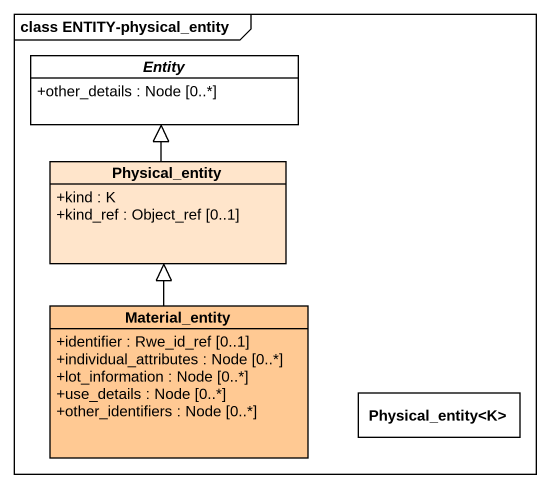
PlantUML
@startuml
mainframe class ENTITY-physical_entity
hide circle
hide empty members
skinparam classAttributeIconSize 0
abstract class "Entity" as Entity_ #FFFFFF {
  +other_details : Node [0..*]
}
class Physical_entity #FFE5CB {
  +kind : K
  +kind_ref : Object_ref [0..1]
}
class Material_entity #FFC993 {
  +identifier : Rwe_id_ref [0..1]
  +individual_attributes : Node [0..*]
  +lot_information : Node [0..*]
  +use_details : Node [0..*]
  +other_identifiers : Node [0..*]
}
class "Physical_entity<K>" as Physical_entity_K #FFFFFF
Physical_entity -up-|> Entity_
Material_entity -up-|> Physical_entity
@enduml
